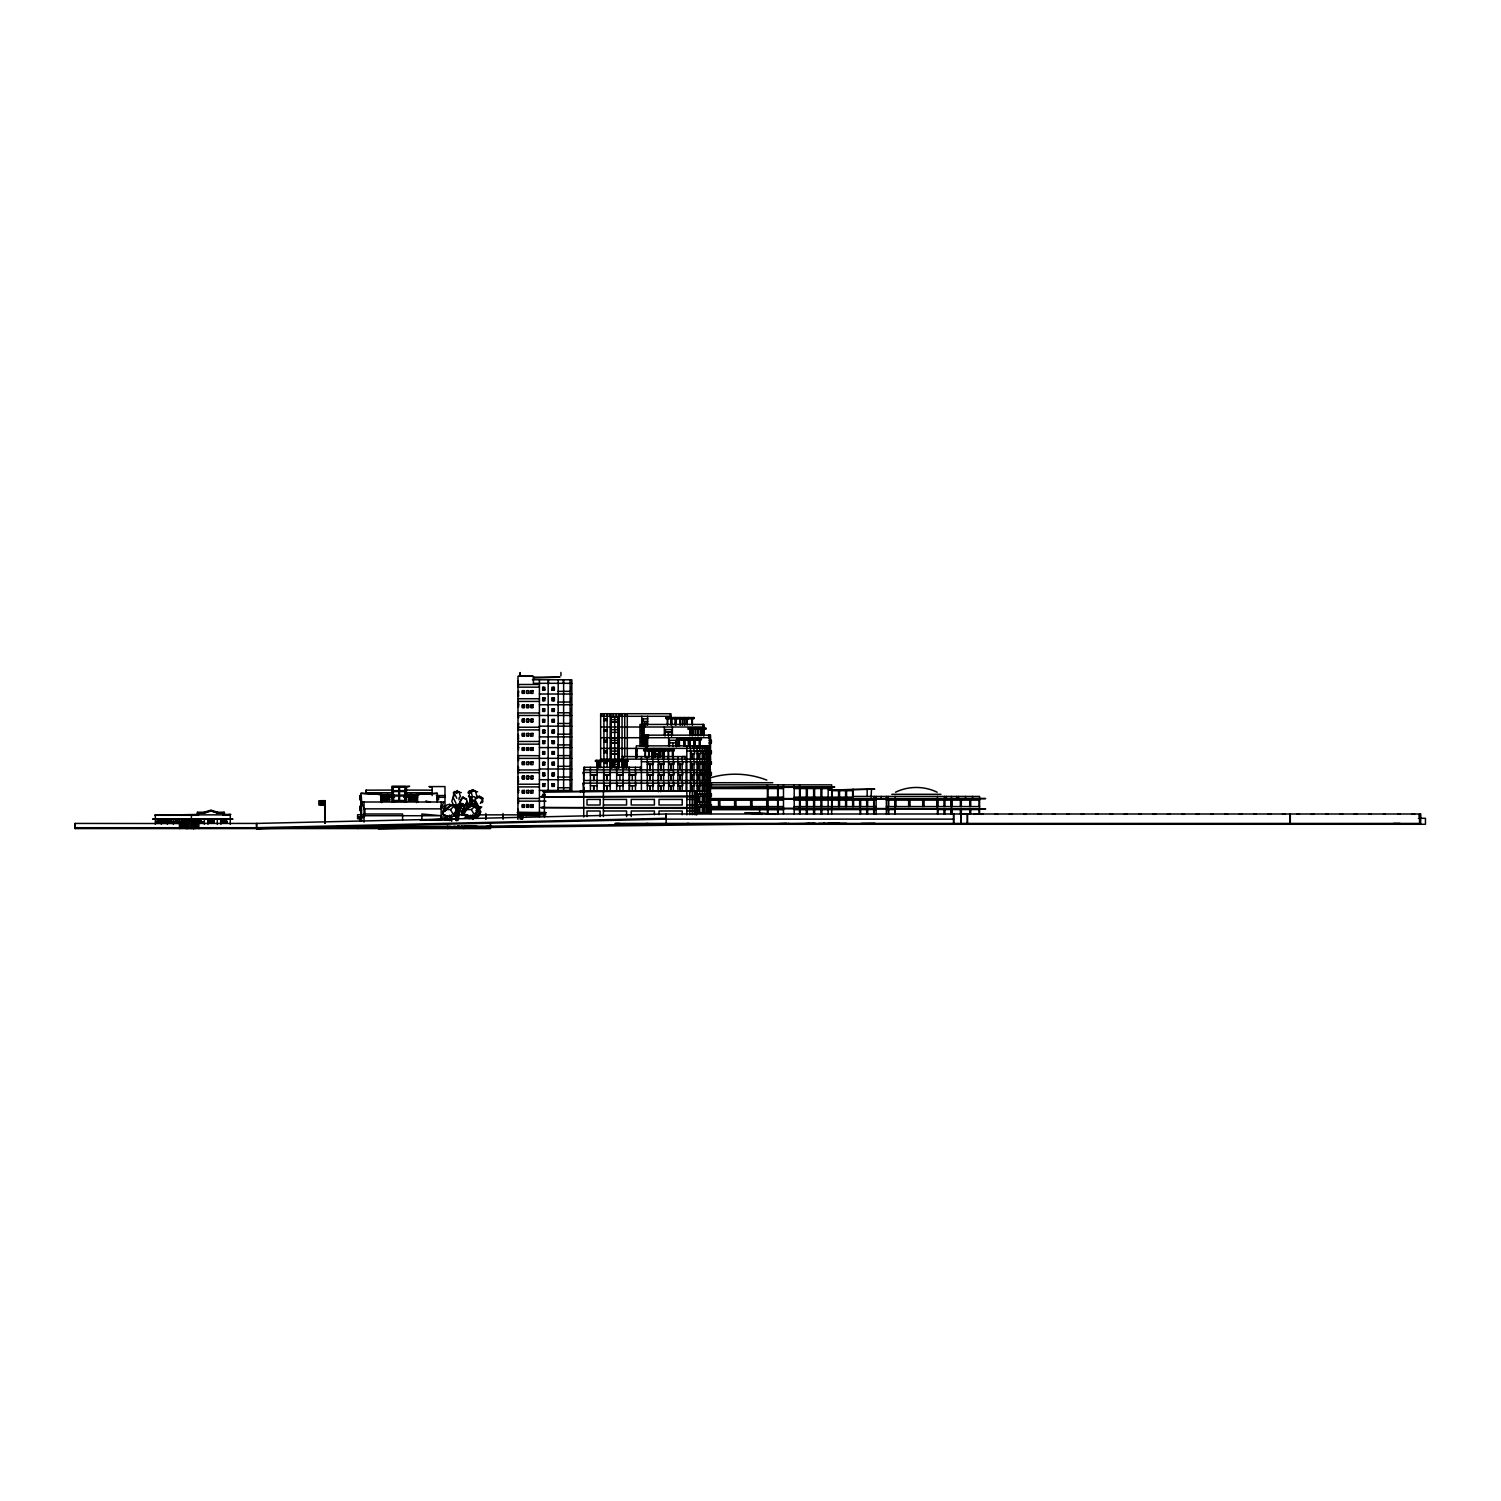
<?xml version="1.0" encoding="UTF-8"?>
<svg xmlns="http://www.w3.org/2000/svg" width="1501" height="1501" viewBox="0 0 1501 1501"><rect width="100%" height="100%" fill="white"/><g stroke="black" fill="none" stroke-linecap="round" stroke-linejoin="round"><path stroke-width="1.5" d="M361.009 816.994L361.009 821.272L361.009 793.316L380.729 794.442L361.009 793.316M472.684 819.358L472.684 818.158M636.311 756.579L636.311 748.436M669.502 745.866L669.502 740.293M672.992 746.56L672.804 742.957M686.82 745.866L686.858 814.855M689.803 748.436L689.803 745.866M690.516 745.866L690.385 791.721M693.181 748.436L693.181 745.866M693.931 745.866L693.931 751.007M696.258 748.436L696.258 745.866M697.027 745.866L697.027 812.698L710.592 812.698L710.592 807.144M698.997 748.436L698.997 745.866M699.785 745.866L699.785 751.007M702.243 745.866L702.318 812.698M703.519 748.436L703.519 745.866M704.344 745.866L704.344 751.007M705.264 748.436L705.264 745.866M706.108 745.866L706.183 812.698M706.671 748.436L706.671 745.866M708.585 812.698L708.585 745.866L636.311 745.866L636.311 757.386M845.588 797.144L845.588 790.689M846.564 797.144L846.564 790.689M449.587 816.112L449.512 820.296L446.548 818.927L448.33 820.053M448.386 827.37L451.013 827.464C450.037 827.145 449.099 826.882 449.324 827.445L448.255 827.483L449.643 826.676M469.25 794.742L471.089 805.605L470.695 797.294L471.464 804.405L476.736 804.104M467.374 826.113L467.58 827.633C477.487 826.732 456.904 827.764 474.147 826.601M470.582 818.383L470.47 816.112M472.759 818.064L472.552 815.324L472.965 819.077L473.078 817.801M456.135 805.174L455.966 820.503M468.593 795.849L471.145 800.146L473.171 801.084L475.573 799.376L474.841 796.9L472.383 796.637L471.389 792.922L469.794 792.528M470.92 816.657L470.939 818.627M472.327 816.657L472.346 815.081M181.096 825.081L183.722 824.612M183.929 824.912L180.683 824.687M472.215 805.605L470.995 797.294L471.914 804.367L474.916 803.936L471.933 804.217L470.92 797.294M185.223 825.906L183.535 825.531M457.542 804.761L456.548 806.525L457.261 805.136M471.52 804.611L471.483 805.681L471.464 804.405M179.951 823.542L75.05 823.43L75.05 828.571L490.489 828.571L490.489 824.274M185.223 826.225L179.707 826.376L185.28 825.775M180.458 823.711L181.977 823.824M184.435 823.542L185.411 823.993M453.602 806.675L450.469 809.546L443.958 809.602L446.51 805.099L449.531 804.405L453.959 805.474L456.679 808.007L454.559 815.925L450.413 817.013L449.906 815.587L449.662 817.351M470.901 816.863L470.807 815.587L470.545 817.351M182.184 825.156L183.31 825.1M449.662 827.558L449.324 826.319L450.488 826.432M471.239 827.201L473.753 826.394L472.796 827.483C468.819 829.79 469.1 825.212 467.693 827.276L471.764 827.351L469.213 827.314M472.44 826.507L470.282 827.257C467.599 828.458 471.464 825.156 470.207 827.445L469.138 827.483L473.115 827.37M181.696 826.507L179.782 825.906L180.871 826.488M182.728 826.432L183.966 826.507M473.096 815.7L473.096 818.289M181.283 826.413L182.465 825.7M473.509 818.158L473.303 816.375M450.056 820.54L450.094 815.587M469.325 816.844L469.269 815.587M456.492 820.503L455.816 804.63M449.906 815.437L449.793 819.508M470.657 818.139L470.789 815.437M469.081 815.587L469.213 818.627M449.587 815.456L449.906 815.587M470.47 815.456L470.807 815.587M182.934 823.542L184.06 823.43L181.377 823.768M183.497 826.394L183.891 825.85M582.313 791.89L584.358 787.95M996.364 814.274L997.414 814.274M1010.548 814.274L1011.787 814.274M1283.693 814.105L1284.931 814.274M1341.387 814.274L1342.438 814.274M1369.963 814.105C1373.434 814.18 1366.66 813.73 1370.15 814.274M1384.335 814.105C1387.806 814.18 1381.033 813.73 1384.541 814.274M1398.726 814.105L1399.945 814.105M471.445 804.255L470.695 797.294L471.445 804.123L474.748 806.356M470.076 797.932L470.32 804.048L469.025 805.568L466.811 800.577M468.819 817.351L468.912 816.112M458.95 799.827L459.344 797.312M471.108 817.163L470.864 815.944M458.706 812.041L458.555 809.696L457.861 811.609L458.706 812.041L460.601 806.825M457.148 807.538L458.274 805.455L456.867 806.018L457.148 807.538L459.137 809.977M458.274 811.985L457.242 812.716M472.721 817.088L472.815 815.831L474.072 816.657M477.581 808.007L475.442 815.925L471.295 817.013L463.621 814.611L466.83 809.245L471.07 806.131L474.841 805.474L478.444 810.277L476.643 814.049M455.666 809.208L456.904 807.444M454.522 804.78L454.071 806.412L459.156 803.767L461.445 798.964M455.422 808.776L453.959 805.474L450.187 806.131L443.302 812.322L442.739 814.611L450.413 817.013L442.739 814.611L443.302 809.677L445.009 810.465M461.801 811.966L462.458 809.677L461.895 814.611L469.569 817.013L465.085 814.63M463.621 814.611L464.184 809.677L465.892 810.465M455.366 804.892L454.071 806.412L451.857 801.421L454.54 791.609L458.874 791.571L460.563 796.918M454.559 815.925L455.722 812.022M475.442 815.925L477.205 810.071L478.444 810.277L475.948 810.465M474.485 806.675L471.352 809.546L464.841 809.602L467.393 805.099L470.413 804.405L474.841 805.474L476.305 808.776M467.58 827.633L468.481 826.469M457.355 820.503C459.193 806.581 464.147 794.348 457.899 820.503M455.629 804.536L456.679 816.188L461.032 806.881M474.973 807.669L475.536 805.981M473.397 817.201L477.524 817.032L479.419 811.647L480.676 811.853L478.932 815.756L473.247 816.188M471.145 800.146L472.383 796.637M460.713 799.845L462.702 797.2L466.586 799.001M475.648 799.001L477.637 796.356L481.596 798.945M458.218 814.555C453.433 822.717 468.312 791.102 456.529 816.713L456.548 820.597M457.186 817.463L459.25 810.39L456.679 816.188M456.285 827.201L458.968 825.888M468.481 827.445L467.43 827.483L471.727 825.775M471.239 826.338L474.522 826.244M466.004 803.523L466.736 801.797M480.939 802.66L481.69 800.934M482.309 802.66L483.059 800.934M477.524 817.032L480.676 811.853L479.795 809.508L477.037 805.118L472.59 804.33M457.223 790.483L456.642 791.759L461.276 792.622M472.158 789.62L470.038 792.659M471.595 791.759L472.177 790.483M473.547 789.62L472.946 790.896L477.599 791.778M457.843 827.483L458.799 826.394L452.608 827.614L454.822 826.3M458.049 827.145L458.537 826.132L457.054 826.713M472.796 827.483L473.509 826.132L471.408 827.201L472.534 825.888M472.083 827.651L473.884 826.526M458.518 808.382L459.344 806.788L458.274 805.455M471.427 827.464L473.884 826.619L470.582 826.563L474.466 826.526M468.725 827.708L470.094 827.464M470.451 827.708L471.37 826.432M474.091 802.904L475.629 800.483M465.423 809.508L463.884 811.947L464.672 811.234M473.153 827.107L468.481 827.332L469.457 826.807M463.321 804.423L462.27 805.999L463.997 806.712L466.042 805.268M458.499 810.521L459.4 809.283M460.056 801.759L461.52 804.986L460 802.078L463.134 796.975M479.438 796.112L477.618 798.157M453.546 796.562L454.315 795.586M468.5 796.562L469.269 795.586M442.645 811.966L443.958 810.315M463.528 811.966L464.841 810.315M482.253 799.939L482.984 799.02L481.146 796.956L479.007 796.356M467.956 806.45L461.895 814.611L466.811 814.63L471.295 817.013M456.792 810.277L453.189 814.368L450.469 809.546M478.444 810.277L474.072 814.368L471.352 809.546M469.55 792.228L470.845 790.746M452.627 827.633L455.422 826.638M470.357 825.775L467.543 826.77L470.732 826.845M468.425 827.201L470.451 826.507M465.423 804.198L466.924 802.641M480.358 803.354L481.859 801.778M471.914 826.225L471.652 826.432M454.578 793.466L453.227 793.072L454.54 791.609L456.829 793.016L458.874 791.571M457.73 816.582L456.529 816.713M446.829 817.82L444.652 818.42M466.004 817.82L463.809 818.42M467.73 817.82L465.535 818.42M995.144 814.105L996.364 814.105M1397.675 814.105L1398.726 814.274M467.374 826.957L469.775 826.3M446.285 819.846L447.317 819.508M446.885 807.782L450.187 806.131L449.531 804.405M467.768 807.782L471.07 806.131L470.413 804.405M468.744 826.619L467.58 826.788L470.113 826.619L468.744 826.113M895.534 792.228C908.461 785.886 924.222 785.886 937.168 792.228M456.041 804.536L457.148 815.981M473.19 805.155L474.597 804.611L475.667 805.924M541.974 795.999L544.394 795.136M541.974 807.576L544.394 806.712M204.117 812.285L211.022 810.127L217.551 812.285M204.249 813.148L211.022 811.009L217.439 813.148M324.985 804.93L318.869 805.024L318.869 800.746L324.985 800.652L325.117 823.205M460.207 805.849L463.865 804.817M473.322 805.493L476.98 804.48M709.804 777.987C728.36 772.264 748.774 773.034 766.842 780.126M459.869 805.849L463.734 804.817M472.871 805.493L476.736 804.48M478.65 807.669L481.802 806.938M447.636 818.477L446.022 818.12M468.518 818.477L466.905 818.12M480.433 806.938L477.28 807.669L480.376 807.669M480.451 807.782L478.331 808.27L479.532 808.833M465.666 805.099L468.706 804.405L469.344 806.131M460.207 805.324L463.865 804.611M476.98 804.104L472.252 805.118M454.728 827.445L453.527 827.332L458.443 826.751M463.734 804.611L458.837 804.555M463.115 809.602L465.104 809.245M475.123 816.244L478.932 815.756M809.508 823.28L798.438 824.274L814.33 823.317M429.849 820.315L457.805 819.133M341.834 827.877L333.616 827.708M434.052 820.259L447.88 819.133M960.584 814.349L967.789 813.823M973.586 814.368L980.528 813.823M874.933 823.261L861.161 823.43M437.279 793.316L417.578 794.442L437.279 793.316L437.279 801.966M666.144 819.133L256.465 828.571L666.144 824.274L666.144 813.992L256.465 823.43L256.465 828.571L270.518 827.858M420.355 820.315L443.771 819.133M846.564 823.336L828.008 823.43M456.473 808.382L456.623 806.731M765.022 824.274L786.674 823.298M839.397 823.317L818.477 823.43M457.955 806.844L459.344 806.788M327.481 827.708L357.913 827.126M362.36 827.801L343.879 827.708M399.21 827.764L378.158 827.708M362.491 826.263L327.481 827.07M580.493 792.34L580.455 790.839L583.72 790.746M256.465 828.571L293.352 827.783M431.744 827.783L378.158 828.571L455.403 827.801M490.001 826.938L534.262 826.3M608.824 825.231L639.126 824.781M490.452 827.445L815.887 823.43M687.289 823.43L688.678 823.411M708.585 745.866L707.609 745.866L708.585 748.436M560.924 672.429L560.924 675.863M533.418 677.157L559.986 677.157L533.418 678.02M532.386 679.784L571.825 679.784L571.825 790.427L539.422 790.427M571.825 683.311L533.418 683.311L533.418 676.257L517.995 676.257L517.92 819.415M539.422 684.494L517.995 684.494L518.539 685.619L518.014 680.966M517.995 687.158L539.422 687.158M542.668 687.327L544.901 687.327L544.901 690.01L542.668 690.01L542.668 687.327L542.78 689.916L544.825 689.916M570.924 687.42L570.924 689.916M551.861 690.01L554.357 690.01L554.357 687.327L551.861 687.327L551.88 690.01L554.282 689.916L554.282 687.42M518.858 691.342L518.539 692.468M558.072 691.342L570.099 691.342M528.708 693.368L526.57 693.368L526.57 690.685L528.708 690.685L528.708 693.368L528.54 690.873M539.422 694.025L571.825 694.025M571.318 698.04L570.924 700.629M544.825 698.134L542.743 698.134L542.78 700.629M551.955 698.134L554.282 698.134L554.282 700.629M517.995 698.734L539.422 698.734M517.995 701.417L539.422 701.417M558.072 702.055L570.099 702.055M517.826 704.701L518.858 704.738M539.422 704.738L571.825 704.738M526.738 705.114L528.54 705.114L528.708 707.628L526.57 707.628L526.57 704.945L528.708 704.945L528.54 707.44L526.738 707.44M532.817 705.114L531.035 705.114L531.035 707.44L532.817 707.44M542.668 708.753L544.901 708.753L544.844 711.436L542.668 711.436L542.705 708.753L542.78 711.343M570.924 708.828L570.924 711.343M558.072 712.769L570.099 712.769M539.422 712.975L517.995 712.975L518.539 717.759L518.07 713.256M518.858 715.452L571.825 715.452M600.644 716.296L670.928 716.296M610.232 716.727L618.881 716.727L618.881 767.724M610.607 717.159L618.506 717.159M603.965 718.96L607.042 718.96L605.41 720.499M647.719 718.866L642.447 718.866L642.447 724.439M605.353 719.054L604.04 719.054L604.04 720.405M526.738 719.354L528.54 719.354L528.54 721.7L526.738 721.7M532.817 719.354L531.035 719.354L531.035 721.7L532.817 721.7M542.668 719.467L544.901 719.467L544.844 722.15L542.668 722.15L542.668 719.467L542.78 722.056M570.924 719.542L570.924 722.056M611.151 719.617L618.468 719.617M603.965 720.499L607.042 720.499M642.447 721.437L647.719 721.437M611.113 722L618.468 722M611.113 722.169L618.468 722.169M518.858 723.482L518.539 724.608M558.072 723.482L570.099 723.482M539.422 726.165L571.825 726.165M600.644 727.009L703.856 727.009M517.995 727.235L539.422 727.235M517.995 729.899L539.422 729.899M603.965 729.674L607.042 729.674M611.151 729.692L618.468 729.692M641.471 729.674L642.897 729.674L642.803 731.212L641.471 731.212M570.924 730.255L571.412 732.844M603.965 731.212L607.042 731.212M671.885 732.15L665.168 732.15L671.547 732.244L671.51 735.846M611.113 732.45L618.468 732.282M544.825 732.769L542.743 732.769L542.78 730.255M551.955 732.769L554.282 732.769L554.282 730.255M558.072 734.195L570.099 734.195M644.173 735.152L710.517 735.152L710.517 740.293M539.422 736.878L571.825 736.878M600.644 737.723L710.517 737.723M611.113 737.817L618.468 737.817M646.068 738.154L647.907 738.154M646.105 738.586L647.869 738.586M701.436 739.017L677.439 739.017L677.439 739.955L701.436 739.955L701.323 739.017M709.204 740.293L711.38 740.293L711.38 742.864L708.997 742.957M603.965 740.387L607.042 740.387M611.151 740.406L618.468 740.406M641.471 740.387L642.897 740.387L642.803 741.926L641.471 741.926L642.86 741.832M646.143 740.293L643.347 740.293L643.347 742.864L646.143 742.864M544.901 740.894L542.668 740.894L542.705 743.558L544.901 743.558L544.844 740.894L542.743 740.969L542.78 743.483M551.861 740.894L554.357 740.894L554.357 743.558L551.861 743.558L551.861 740.894L554.282 740.969L554.282 743.483M570.924 740.969L570.924 743.483M517.995 741.475L539.422 741.475M605.353 741.832L604.04 741.832L604.04 740.462M603.965 741.926L607.042 741.926L605.654 741.832L605.597 740.387L605.672 741.832M611.113 742.995L618.468 742.995M676.294 742.864L669.39 742.864L669.39 740.293L676.294 740.293L676.294 746.579M611.113 743.164L618.468 743.164M517.995 744.158L539.422 744.158M558.072 744.909L570.099 744.909M517.826 747.686L518.858 747.592M539.422 747.592L571.825 747.592M526.738 747.854L528.54 747.854L528.54 750.181L526.57 750.35L526.57 747.686L528.708 747.686L528.708 750.35L526.738 750.181M532.817 747.854L531.035 747.854L531.035 750.181L532.817 750.181M611.113 748.361L618.468 748.361M710.161 748.342L600.644 748.436M636.518 748.868L635.786 758.174M647.137 750.387L670.872 750.387M674.249 750.669L643.666 750.669L643.666 749.731L674.249 749.731L674.118 750.669L673.93 749.731M603.965 751.1L607.042 751.1M611.151 751.119L618.468 751.119M654.061 751.007L660.159 751.007L660.102 757.292M686.82 751.007L711.38 751.007L711.38 753.577L708.997 753.671M542.668 751.607L544.901 751.607L544.844 754.271L542.668 754.271L542.668 751.607L542.78 754.196M570.924 751.682L570.924 754.196M603.965 752.639L607.042 752.639M654.061 753.577L660.159 753.577M690.516 753.577L694.663 753.577L694.663 751.007M697.027 753.577L700.573 753.577L700.573 751.007M702.243 753.577L705.151 753.577L705.151 751.007M706.108 753.577L708.359 753.577L708.359 751.007M636.78 754.14L636.874 757.48M518.858 755.622L539.422 755.716M558.072 755.622L570.099 755.622M622.052 756.579L685.413 756.579L685.413 759.15M517.995 758.399L571.825 758.286M600.644 759.15L622.052 759.15M623.234 759.15L710.592 759.15M609.781 761.101L603.271 761.382M612.521 761.101L623.309 761.101M628.018 761.382L595.409 761.382L595.409 760.444L628.018 760.444L627.868 761.382M603.965 761.814L607.042 761.814M611.151 761.833L618.468 761.833M641.415 761.72L711.38 761.72L711.38 764.29L709.204 764.29M528.708 761.926L526.57 761.926L526.57 764.609L528.708 764.609L528.708 761.926L528.54 764.441M605.353 761.889L604.04 761.889L604.077 763.259M605.654 761.889L606.967 761.889M570.924 762.395L570.924 764.91M603.965 763.352L607.042 763.352M626.799 764.29L622.877 764.29L622.877 761.72L626.799 761.72L626.724 768.005M677.889 764.29L682.805 764.29L682.805 761.72M611.113 764.591L618.468 764.422M626.761 764.384L623.59 764.384L623.59 767.292M652.86 764.365L647.325 764.365L653.348 764.29L653.348 761.72M663.573 764.365L658.414 764.365L664.117 764.29L664.117 761.72M673.367 764.365L668.658 764.365L673.968 764.29L673.968 761.72M677.945 764.365L682.148 764.365L682.205 791.29L677.945 791.196L677.889 756.579M707.609 769.863L707.609 764.29L706.127 764.365L708.359 764.29L708.359 761.72M710.161 764.365L710.517 793.86M558.072 766.336L570.099 766.336M641.415 767.292L583.739 767.292L583.739 816.994M539.422 769L571.825 769M517.995 769.975L539.422 769.975M583.739 769.863L710.592 769.863M517.995 772.64L539.422 772.64M583.645 772.602L583.739 774.066M542.668 773.015L544.901 773.015L544.901 775.698L542.668 775.698L542.705 773.015L542.78 775.623L544.825 775.623M570.924 773.109L570.924 775.623M590.4 775.004L597.098 775.004M603.646 775.004L610.344 775.004L610.344 772.433M616.667 775.004L623.271 775.004L623.271 772.433M629.332 775.004L635.767 775.004L635.767 772.433M647.25 775.004L653.348 775.004L653.348 772.433M658.339 775.004L664.117 775.004L664.117 772.433M668.602 775.004L673.968 775.004L673.968 772.433M677.889 775.004L682.805 775.004L682.805 772.433M690.516 775.004L694.663 775.004L694.663 772.433M697.027 775.004L700.573 775.004L700.573 772.433M702.243 775.004L705.151 775.004L705.151 772.433M706.108 775.004L708.359 775.004L708.359 772.433M709.204 775.004L711.38 775.004L711.38 772.433L582.876 772.433L583.739 775.098M590.475 775.079L596.948 775.079M603.721 775.079L610.119 775.079M616.723 775.079L622.971 775.079M629.369 775.079L635.392 775.079M647.325 775.079L652.86 775.079M658.414 775.079L663.573 775.079M668.658 775.079L673.367 775.079M677.945 775.079L682.148 775.079M690.573 775.079L693.95 775.079M697.064 775.079L699.841 775.079M702.262 775.079L704.401 775.079M706.127 775.079L707.59 775.079M551.861 775.698L554.357 775.698L554.357 773.015L551.861 773.015L551.861 775.698L554.282 775.623L554.282 773.109M526.738 776.355L528.54 776.355L528.54 778.681L526.738 778.681M532.817 776.355L531.035 776.355L531.035 778.681L532.817 778.681M558.072 777.049L570.099 777.049M539.422 779.713L571.825 779.713M710.592 780.576L583.645 780.482L583.645 775.004M708.772 782.715L772.771 782.715M544.901 783.728L542.668 783.728L542.705 786.411L544.901 786.411L544.901 783.728L542.743 783.822L542.78 786.336M551.861 783.728L554.357 783.728L554.338 786.411L551.861 786.411L551.88 783.728L554.282 783.822L554.263 786.336M570.924 783.822L570.924 786.336M517.995 784.216L539.422 784.216M583.645 784.685L583.645 783.241M710.029 784.854L831.685 784.854L831.685 813.936M590.4 785.717L597.098 785.717M603.646 785.717L610.344 785.717L610.344 783.147M616.667 785.717L623.271 785.717L623.271 783.147M629.332 785.717L635.767 785.717L635.767 783.147M647.25 785.717L653.348 785.717L653.348 783.147M658.339 785.717L664.117 785.717L664.117 783.147M668.602 785.717L673.968 785.717L673.968 783.147M677.889 785.717L682.805 785.717L682.805 783.147M690.516 785.717L694.663 785.717L694.663 783.147M697.027 785.717L700.573 785.717L700.573 783.147M702.243 785.717L705.151 785.717L705.151 783.147M706.108 785.717L708.359 785.717L708.359 783.147M708.997 785.792L711.38 785.717L711.38 783.147L582.876 783.147L583.645 791.29L710.161 791.196M517.995 786.899L539.422 786.899M709.598 787.012L834.725 787.012L709.598 787.856M558.072 787.744L570.099 787.744M767.912 787.856L777.631 787.856M710.029 788.55L783.484 788.55M794.198 788.55L831.685 788.55M393.431 790.07L365.981 790.164L365.925 792.49M404.857 790.07L432.307 790.164M517.826 790.427L518.858 790.427M831.685 790.689L853.112 790.689M590.475 791.196L596.948 791.196M610.119 791.196L603.721 791.196L603.627 767.292M616.723 791.196L622.971 791.196M635.392 791.196L629.369 791.196L629.632 783.147M658.414 791.196L663.573 791.196M690.573 791.196L693.95 791.196L694.006 764.29L690.573 764.365L694.663 764.29L694.663 761.72M697.064 791.196L699.841 791.196M702.262 791.196L704.401 791.196M706.127 791.196L707.59 791.196L707.609 785.717M393.581 792.734L366.15 792.734L366.15 790.164M404.726 792.734L432.138 792.734M697.027 793.86L711.38 793.86L711.38 796.431L708.997 796.506M891.763 794.292L940.939 794.292M378.59 794.442L393.581 794.442L393.581 802.341M419.717 794.442L404.726 794.442L404.726 802.341M361.009 795.568L359.733 795.568L359.733 799.808L361.441 799.808M380.729 795.568L394.538 795.568M403.75 795.568L417.578 795.568M436.435 795.568L444.99 795.568M380.729 796.431L393.581 796.431M406.433 796.431L417.578 796.431M697.027 796.431L700.573 796.431L700.573 793.86M702.243 796.431L705.151 796.431L705.151 793.86M706.108 796.431L708.359 796.431L708.359 793.86M698.565 796.862L540.754 796.862L698.565 795.999L698.528 801.909L698.246 795.999M767.424 797.144L783.484 797.144M794.198 797.144L852.624 797.144M871.049 797.162L871.537 789.151M359.733 797.294L361.441 797.294L361.441 806.281L359.733 806.281L359.733 810.521L361.441 810.521M380.729 797.463L394.594 797.294M403.713 797.294L417.578 797.444M444.99 797.294L436.847 797.275L436.847 799.808L438.573 799.808L438.573 795.568M539.422 798.457L517.995 798.457L518.539 799.601M709.429 798.57L985.65 798.57L709.598 799.433M389.66 799.17L381.779 799.17L381.779 800.802L389.753 800.877L389.753 799.076L381.704 799.076L381.704 802.679M416.509 799.17L408.628 799.17L408.628 800.802M603.402 799.433L626.574 799.433L626.574 805.005L603.402 805.005M686.858 799.433L696.839 799.433M710.123 800.127L783.484 800.127M794.198 800.127L876.077 800.127M886.284 800.127L979.59 800.127M416.509 800.802L408.553 800.877L408.553 799.076L416.603 799.076L416.603 802.679M381.779 800.971L384.294 800.971M413.995 800.971L416.509 800.971M517.995 801.14L545.989 801.14M393.149 801.365L398.722 801.365M399.585 801.365L405.139 801.365M697.027 802.003L710.592 802.003M361.366 803.598L361.366 799.939M697.027 804.574L711.38 804.574L711.38 807.144L709.204 807.144M526.738 804.836L528.54 804.836L528.54 807.182L526.57 807.35L526.57 804.667L528.708 804.667L528.708 807.35L526.738 807.182M532.817 804.836L531.035 804.836L531.035 807.182L532.817 807.182M686.858 805.005L696.839 805.005M440.712 806.281L444.99 806.281M710.123 806.581L783.484 806.581M794.198 806.581L876.077 806.581M886.359 806.581L979.59 806.581M697.027 807.144L700.573 807.144L700.573 804.574M702.243 807.144L705.151 807.144L705.151 804.574M706.108 807.144L708.359 807.144L708.359 804.574M697.064 807.219L699.841 807.219M702.262 807.219L704.401 807.219M706.127 807.219L707.59 807.219M698.565 807.576L540.754 807.576L698.565 808.42M359.733 808.007L361.441 808.007L361.441 816.994M440.712 808.007L444.99 808.007M710.273 808.007L985.65 808.851L710.029 808.851M710.029 809.714L783.484 809.714M794.198 809.714L876.077 809.546M886.359 809.546L895.271 809.546M937.431 809.546L979.59 809.546M603.402 810.99L626.574 810.99L626.574 816.563M686.858 810.99L696.839 810.99M204.492 812.285L197.306 812.285L197.306 814.424M217.195 812.285L224.362 812.285L224.362 814.424M545.857 812.491L517.151 812.491L545.857 812.923M223.799 812.716L217.326 812.716L210.834 810.578L204.361 812.716L197.888 812.716L198.094 815.287M517.995 812.716L545.857 812.716M759.412 812.81L744.852 812.81L761.87 814.368M198.094 813.148L204.605 813.148M217.082 813.148L223.593 813.148L223.593 815.287M746.504 812.904L759.75 812.904M522.986 813.767L522.78 818.908M533.118 813.767L533.287 814.837M364.03 813.992L402.606 813.992L402.606 819.996M529.628 813.992L529.834 815.343M532.33 814.93L532.611 813.992M361.366 814.311L361.366 808.908M980.547 814.105L983.268 814.274L980.547 814.274M1414.542 814.105L1411.822 814.274L1414.542 814.274M198.451 814.424L154.772 815.287L198.451 815.287L198.451 813.148M223.011 814.424L230.835 814.424L223.011 815.287M522.067 814.63L535.106 814.405M363.242 814.743L357.594 814.743L357.594 818.702L361.872 818.702M453.734 814.855L466.586 814.855M477.28 814.855L545.857 814.855M522.067 815.062L537.639 815.043M525.275 815.475L537.639 815.475M357.594 816.994L361.872 816.994M440.712 816.994L444.99 816.994L444.99 818.702L440.712 818.702M364.03 817.426L361.46 817.426L364.03 815.718L441.163 815.718L421.875 813.992L421.875 819.996M666.144 818.289L256.465 827.708L195.168 827.708M1418.445 818.289L1425.462 818.289L1425.462 824.274L615.166 824.274M152.989 819.096L232.599 819.096L153.121 819.096M152.989 819.19L232.599 819.19M953.491 819.133L665.844 819.133L665.844 813.992L1420.678 813.992L1420.678 824.274M159.838 820.859L156.836 821.704M162.765 820.859L165.861 820.859L162.84 821.704M174.791 821.704L177.887 820.859L174.867 821.704M189.895 820.859L186.893 821.704L189.82 820.859M194.642 820.859L201.153 820.859L194.717 821.629M214.118 820.859L207.607 820.859L214.08 821.704M220.553 820.859L227.026 821.704L220.591 820.859M156.798 821.197L159.8 821.197M162.802 821.197L165.823 821.197M168.825 821.197L171.827 821.197M174.829 821.197L177.85 821.197M180.852 821.197L183.854 821.197M186.856 821.197L189.876 821.197M194.717 821.197L201.078 821.197M207.682 821.197L214.043 821.197M220.628 821.197L226.989 821.197M156.798 821.366L159.8 821.366M162.802 821.366L165.823 821.366M168.825 821.366L171.827 821.366M174.829 821.366L177.85 821.366M180.852 821.366L183.854 821.366M186.856 821.366L189.876 821.366M194.717 821.366L201.078 821.366M207.682 821.366L214.043 821.366M220.628 821.366L226.989 821.366M156.761 821.704L159.763 820.859M171.864 821.704L168.787 820.859L171.789 821.704M156.761 822.567L159.838 822.567M162.765 822.567L165.861 822.567M168.787 822.567L171.864 822.567M174.791 822.567L177.887 822.567M179.482 822.567L186.086 822.567M186.818 822.567L189.895 822.567L189.82 828.571M207.607 822.567L214.118 822.567M220.553 822.567L227.064 822.567M196.293 822.998L195.168 822.998L195.168 828.571M198.826 823.43L256.69 823.43L256.69 828.571M615.166 823.43L1419.552 823.43L1419.552 813.992M179.651 823.786L185.411 823.542M179.688 823.993L180.889 823.861M196.275 824.18L198.001 824.18L198.001 826.526L196.275 826.526L196.275 824.18L196.35 826.526M490.489 825.137L488.782 826M490.489 826L487.075 826L487.075 827.708M447.88 826.432L357.913 826.432L357.913 828.571M487.075 826.845L485.348 827.708M455.441 827.37L458.161 827.37M75.05 827.708L186.086 827.708M446.022 827.708L490.489 827.708M704.344 759.15L706.108 759.15M470.32 804.048L472.233 804.311M477.581 796.806L482.909 798.157M462.627 797.65L466.661 799.808M457.58 811.122L458.912 811.215M468.462 826.469L471.051 826.582M758.755 812.81L775.548 814.349M643.235 824.274L635.43 824.274M636.18 824.274L629.294 824.274M430.412 801.89L425.646 801.215L428.536 802.266M628.957 824.274L623.028 824.274M467.055 817.051L468.012 817.201M465.329 817.051L466.286 817.201M446.172 817.051L447.129 817.201M621.62 824.274L616.648 824.274M615.448 823.505L619.613 823.43M445.684 819.659L446.641 819.865M473.171 806.243L474.147 806.487M448.461 819.827L446.548 818.852L449.906 820.184L450.037 818.12L450.056 820.09M469.532 793.466L468.181 793.072L469.494 791.609L471.727 791.515L468.181 792.228L469.475 790.746L475.198 790.708L476.868 796.074M441.163 818.289L445.441 819.996M475.442 806.544L474.072 805.943L474.597 804.311L475.723 805.174M580.455 790.839L581.394 791.252M474.091 790.802L476.211 791.778M479.701 807.407L480.902 807.97M479.532 807.97L476.117 801.759M464.578 808.833L462.327 808.532L464.053 808.532L463.565 805.662M465.854 817.107L466.83 817.895M479.72 796.918L481.54 798.157M475.16 803.71L476.136 804.461M473.791 803.71L474.766 804.461M459.662 805.174L460.769 806.037M517.995 695.357L518.539 696.333L518.37 692.317M517.995 702.224L518.539 703.181M517.995 727.497L518.539 728.473L518.37 724.458M517.995 734.364L518.539 735.321M517.995 745.078L518.539 746.035M518.014 755.941L518.539 756.748M517.995 759.637L518.539 760.594L518.37 756.579M517.995 766.486L518.539 767.461M517.995 777.199L518.539 778.175M518.014 788.081L518.539 788.888M517.995 791.778L518.539 792.734L518.37 788.719M517.995 809.339L518.539 810.296M518.239 696.014L518.07 691.83M518.014 706.239L518.539 707.046L518.37 703.031M518.239 728.135L518.07 723.97M518.014 738.379L518.539 739.186L518.37 735.152M518.239 745.716L518.539 749.881L517.995 748.924M518.239 760.275L518.07 756.11M518.014 770.52L518.539 771.308L518.37 767.292M518.239 777.856L518.539 782.021L517.995 781.064M518.239 792.415L518.07 788.231M518.014 802.641L518.539 803.448L518.37 799.433M518.239 809.977L518.539 814.161L517.995 813.204M473.209 804.611L474.278 805.924M471.914 804.367L469.963 799.601M474.935 801.215L476.399 803.992M453.321 797.894L456.004 803.279M454.559 793.691L456.829 798.326M471.914 805.605L469.963 800.052M518.07 702.543L518.239 706.727M518.07 734.683L518.239 738.848M518.07 766.823L518.239 770.989M475.01 800.896L476.455 804.142M466.811 801.421L468.293 804.761M463.49 805.549L463.997 806.712M471.108 804.367L469.682 799.601M466.417 808.326L466.905 809.677M445.534 808.326L446.022 809.677M471.427 805.793L469.794 800.108M472.59 799.32L473.171 801.084M468.969 826.394L469.381 827.708M454.015 826.394L454.428 827.708M518.014 745.228L518.239 749.562M518.014 777.368L518.239 781.702M518.014 809.508L518.239 813.842M471.164 816.825L471.37 818.514M469.438 816.825L469.644 818.514M450.281 816.825L450.581 820.296L450.488 818.514M1355.759 814.105L1354.54 814.274M1341.387 814.105L1340.168 814.274M1283.88 814.105L1282.661 814.274M1010.755 814.105L1009.535 814.274M477.037 805.118L477.393 809.095M457.449 810.259L457.692 815.944M471.708 790.671L471.764 792.153M456.773 791.515L456.829 793.016M456.961 806.45L457.223 815.812M457.373 810.352L457.505 816.188M473.322 817.82L473.34 819.021M1420.359 813.992L1420.359 818.289M1419.871 813.992L1419.871 824.274M1419.233 814.687L1419.233 816.563M1399.945 814.274L1397.675 814.274M1400.001 823.43L1393.491 823.43M1355.778 814.274L1357.035 814.274L1354.315 814.105M1342.663 814.105L1339.943 814.105M1328.291 814.274L1325.571 814.105M1328.066 814.274L1325.796 814.274M1313.919 814.274L1311.199 814.274M1313.675 814.274L1311.424 814.274M1299.528 814.105L1296.808 814.274M1299.303 814.274L1297.033 814.274M1290.316 813.992L1290.316 824.274M1290.016 813.992L1290.016 823.43M1285.156 814.274L1282.436 814.105M1270.784 814.105L1268.064 814.274M1270.559 814.274L1268.289 814.274M1256.412 814.105L1253.691 814.105L1256.187 814.274M1242.04 814.274L1239.319 814.105M1241.796 814.274L1239.545 814.274M1227.649 814.274L1224.929 814.105M1227.424 814.274L1225.154 814.274M1213.277 814.105L1210.557 814.274M1213.052 814.274L1210.782 814.274M1198.905 814.274L1196.184 814.274M1198.68 814.274L1196.41 814.274M1184.533 814.274L1181.812 814.274M1184.308 814.274L1182.037 814.274M1170.161 814.105L1167.44 814.274M1169.917 814.274L1167.665 814.274M1155.77 814.105L1153.049 814.274M1155.545 814.274L1153.293 814.274M1141.398 814.105L1138.677 814.274M1141.173 814.274L1138.903 814.274M1127.026 814.105L1124.305 814.274M1126.801 814.274L1124.53 814.274M1112.654 814.105L1109.933 814.274M1112.429 814.274L1110.158 814.274M1098.282 814.105L1095.561 814.105M1098.057 814.274L1095.786 814.274M1083.891 814.274L1081.17 814.274M1083.666 814.274L1081.414 814.274M1069.519 814.105L1066.798 814.274M1069.294 814.274L1067.023 814.274M1055.147 814.105L1052.426 814.105M1054.922 814.274L1052.651 814.274M1040.775 814.105L1038.054 814.105M1040.549 814.274L1038.279 814.274M1026.403 814.274L1023.682 814.274M1026.177 814.274L1023.907 814.274M1012.012 814.274L1009.291 814.274M997.64 814.274L995.144 814.274M979.59 813.842L979.59 796.431L853.112 796.431L853.112 789.151M979.102 800.127L979.102 806.581M979.102 809.546L979.102 813.842M972.554 796.431L972.554 798.57M970.715 800.127L970.715 806.581M970.715 809.546L970.715 813.842M969.721 800.127L969.721 806.581M969.721 809.546L969.721 813.842M967.563 813.992L967.563 824.274M967.263 813.992L967.263 824.274M965.537 796.431L965.537 798.57M961.334 800.127L961.334 806.581M961.334 809.546L961.334 813.842M961.128 813.992L961.128 824.274M960.828 813.992L960.828 824.274M960.359 800.127L960.359 806.581M960.359 809.546L960.359 813.842M958.501 796.431L958.501 798.57M956.625 796.431L956.625 798.57M953.81 813.992L953.81 824.274M953.491 813.992L953.491 824.274M951.972 800.127L951.972 806.581M951.972 809.546L951.972 813.842M951.484 796.431L951.484 813.842M950.996 800.127L950.996 806.581M950.996 809.546L950.996 813.842M946.343 796.431L946.343 798.57M944.955 800.127L944.955 806.581M944.955 809.546L944.955 813.842M944.448 796.431L944.448 799.433M943.96 800.127L943.96 806.581M943.96 809.546L943.96 813.842M937.919 800.127L937.919 806.581M937.919 809.546L937.919 813.842M937.431 796.431L937.431 813.842M936.737 800.127L936.737 806.581M924.072 800.127L924.072 806.581M922.683 800.127L922.683 806.581M910.019 800.127L910.019 806.581M908.63 800.127L908.63 806.581M895.966 800.127L895.966 806.581M895.271 796.431L895.271 813.842M894.784 800.127L894.784 806.581M894.784 809.546L894.784 813.842M888.742 800.127L888.742 806.581M888.742 809.546L888.742 813.842M888.254 796.431L888.254 813.842M886.359 796.431L886.359 813.936M881.218 796.431L881.218 798.57M876.077 796.431L876.077 813.936M874.201 796.431L874.201 813.842M873.695 800.127L873.695 806.581M873.695 809.546L873.695 813.842M867.653 800.127L867.653 806.581M867.653 809.546L867.653 813.842M867.165 789.151L867.165 796.431M866.677 800.127L866.677 806.581M866.677 809.546L866.677 813.842M860.636 800.127L860.636 806.581M860.636 809.546L860.636 813.936M860.148 808.007L860.148 813.936M859.641 800.127L859.641 806.581M853.6 800.127L853.6 806.581M852.624 790.689L852.624 798.57M852.624 800.127L852.624 806.581M846.564 800.127L846.564 806.581M845.588 800.127L845.588 806.581M839.547 790.689L839.547 797.144M839.547 800.127L839.547 806.581M838.571 790.689L838.571 797.144M838.571 800.127L838.571 806.581M832.173 790.689L832.173 797.144M832.173 800.127L832.173 806.581M831.198 788.55L831.198 789.995M828.158 788.55L828.158 797.144M828.158 800.127L828.158 806.581M828.158 809.714L828.158 813.936M823.974 822.998L823.974 824.274M821.873 788.55L821.873 797.144M821.873 800.127L821.873 806.581M821.873 809.714L821.873 813.936M820.897 788.55L820.897 797.144M820.897 800.127L820.897 806.581M820.897 809.714L820.897 813.936M814.593 788.55L814.593 797.144M814.593 800.127L814.593 806.581M814.593 809.714L814.593 813.936M813.617 788.55L813.617 797.144M813.617 800.127L813.617 806.581M813.617 809.714L813.617 813.936M807.313 788.55L807.313 797.144M807.313 800.127L807.313 806.581M807.313 809.714L807.313 813.936M806.337 788.55L806.337 797.144M806.337 800.127L806.337 806.581M806.337 809.714L806.337 813.936M800.033 788.55L800.033 797.144M800.033 800.127L800.033 806.581M800.033 809.714L800.033 813.936M799.545 784.854L799.545 813.936M794.198 784.854L794.198 813.936M788.832 823.205L788.832 824.274M783.484 784.854L783.484 813.936M778.118 784.854L778.118 813.936M777.631 788.55L777.631 797.144M777.631 800.127L777.631 806.581M777.631 809.714L777.631 813.936M767.912 788.55L767.912 797.144M767.912 800.127L767.912 806.581M767.912 809.714L767.912 813.936M767.424 784.854L767.424 813.936M766.73 800.127L766.73 806.581M759.619 808.007L759.619 813.655M752.039 800.127L752.039 806.581M750.65 800.127L750.65 806.581M735.978 800.127L735.978 806.581M734.589 800.127L734.589 806.581M719.898 800.127L719.898 806.581M718.51 800.127L718.51 806.581M711.005 740.293L711.005 742.864M711.005 751.007L711.005 753.577M711.005 761.72L711.005 764.29M711.005 772.433L711.005 775.004M711.005 783.147L711.005 785.717M711.005 793.86L711.005 796.431M711.005 804.574L711.005 807.144M710.949 808.007L710.949 813.655M710.592 742.864L710.517 751.007M710.517 753.577L710.517 761.72M710.517 796.431L710.517 804.574M710.161 735.152L710.161 812.698M709.448 735.152L709.448 812.698M709.298 735.152L709.298 737.723M708.678 735.152L708.678 737.723M707.609 759.15L707.609 753.577L707.515 761.72M707.609 775.004L707.609 780.576M707.609 802.003L707.609 796.431L707.515 804.574M707.515 748.436L707.515 751.007M707.515 764.29L707.515 793.86M706.933 751.007L706.915 759.056M706.933 761.72L706.802 769.769M706.933 772.433L706.933 775.004M706.933 783.147L706.933 785.717M706.933 793.86L706.915 801.909M706.933 804.574L706.933 807.144M706.877 775.079L706.84 780.482M706.877 785.792L706.802 791.196M706.84 807.219L706.877 812.623M705.17 728.304L705.114 729.242M705.151 761.72L705.151 764.29L702.243 764.29L704.401 764.365L704.344 793.86M704.813 729.242L689.559 729.242M704.419 728.304L704.513 729.242M704.419 753.577L704.419 759.15M704.419 764.29L704.419 769.863M704.419 775.004L704.419 780.576M704.419 785.717L704.419 791.29M704.419 796.431L704.419 802.003M704.419 807.144L704.419 812.698M704.119 728.304L704.269 735.603M704.344 753.577L704.344 761.72M704.344 796.431L704.344 804.574M704.344 807.144L704.344 812.698M703.838 735.696L703.856 724.439L639.951 724.439L639.933 746.297M703.556 724.439L703.556 727.009M703.65 728.304L703.706 729.242M703.256 728.961L703.425 735.603M703.312 753.671L703.256 759.056M703.35 764.365L703.387 769.769M703.35 775.079L703.256 780.482M703.312 785.792L703.35 791.196M703.256 796.506L703.387 801.909M703.35 807.219L703.256 812.623M703.05 728.304L703.143 735.603M703.05 751.007L703.05 753.577M703.05 761.72L703.05 764.29M703.05 772.433L703.05 775.004M703.05 783.147L703.05 785.717M703.05 793.86L703.05 796.431M703.05 804.574L703.05 807.144M702.749 724.439L702.749 727.009M702.843 728.304L702.731 729.242M702.524 728.304L702.524 729.242M702.055 728.304L702.055 729.242M701.08 729.242L701.098 735.603M700.817 728.304L700.817 735.603M700.573 761.72L700.573 764.29L697.027 764.29L699.841 764.365L699.785 793.86M700.348 728.304L700.348 729.242M700.348 739.017L700.348 739.955M699.898 739.017L699.766 746.316M699.785 753.577L699.785 761.72M699.785 796.431L699.785 804.574M699.785 807.144L699.86 812.698M699.522 746.316L699.485 739.674L699.372 746.316M698.753 728.304L698.622 735.603M698.284 728.304L698.34 735.603M698.003 728.304L697.89 729.242M697.777 729.242L697.796 735.603M697.721 739.017L697.721 739.955M697.796 751.007L697.796 753.577M697.796 761.72L697.796 764.29M697.796 772.433L697.796 775.004M697.796 783.147L697.796 785.717M697.796 793.86L697.796 796.431M697.796 804.574L697.796 807.144M697.421 728.304L697.515 735.603M697.29 739.017L697.29 739.955M696.952 728.304L696.952 729.242M696.933 739.017L697.139 739.955M696.764 739.017L696.764 739.955M696.839 790.858L696.839 814.705M696.483 728.304L696.483 729.242M696.483 790.858L696.539 814.705M695.545 729.242L695.563 735.603M695.657 790.858L695.657 814.705M695.282 728.304L695.282 735.603M695.319 739.017L695.038 746.316M694.832 728.304L694.832 729.242M694.869 739.017L694.888 746.316M694.438 739.017L694.438 739.955M694.156 739.955L694.306 746.316M694.212 790.858L694.212 814.705M693.912 739.955L694.062 746.316M693.931 753.577L693.931 761.72M693.762 717.591L693.762 718.529M693.424 717.591L693.424 718.529M693.012 717.591L693.012 718.529M693.106 728.304L692.955 735.603M692.636 728.304L692.674 735.603M692.543 739.017L692.543 739.955M692.317 718.529L692.43 724.889M692.355 728.304L692.261 729.242M692.374 739.017L692.374 739.955M692.261 753.671L692.261 759.056M692.261 764.365L692.261 769.769M692.261 775.079L692.336 780.482M692.261 785.792L692.224 814.705M692.055 718.529L692.167 724.889M692.167 729.242L692.186 735.603M692.111 739.017L691.923 739.955M692.186 753.671L692.186 759.056M692.186 764.365L692.186 769.769M692.186 775.079L692.186 780.482M692.186 785.792L692.186 791.196M691.792 728.304L691.905 735.603M691.304 718.529L668.677 718.529M691.361 728.304L691.361 729.242M691.004 739.017L691.004 739.955M691.267 751.007L691.267 753.577M691.267 761.72L691.267 764.29M691.267 772.433L691.267 775.004M691.267 783.147L691.267 785.717M690.929 728.304L690.91 729.242M690.779 739.017L690.779 739.955M690.179 728.304L690.047 735.603M690.047 739.017L689.785 746.316M689.766 728.304L689.766 735.603M689.766 790.858L689.766 814.705M689.616 739.017L689.634 746.316M689.315 728.304L689.315 729.242M689.278 739.955L689.184 746.316M688.809 717.591L688.809 718.529M688.997 739.017L688.865 746.316M688.509 717.591L688.509 718.529M688.603 739.017L688.621 746.316L688.19 739.017M688.396 717.591L688.396 718.529M688.096 717.591L688.096 718.529M687.327 718.247L687.252 724.889L687.139 718.529M687.402 739.017L687.402 739.955M686.97 739.017L686.914 739.955M686.783 739.017L686.783 739.955M686.313 717.591L686.313 718.529M686.557 739.017L686.557 739.955M686.032 717.591L686.032 718.529M686.107 791.29L686.107 756.579L682.148 756.579L682.148 761.72M684.831 717.591L684.831 724.889M684.794 739.017L684.775 746.316M684.456 717.591L684.587 724.889M684.418 739.955L684.531 746.316M684.343 739.017L684.381 746.316M684.043 717.591L684.043 718.529M684.024 739.955L684.024 746.316M683.649 717.591L683.593 718.529M683.593 739.017L683.593 739.955M683.18 717.591L683.18 718.529M683.18 739.017L683.18 739.955M682.899 739.017L682.899 739.955M682.599 724.889L682.599 718.529L682.336 724.889M682.73 739.017L682.73 739.955M682.261 739.017L682.505 739.955M682.223 814.705L682.223 810.99L659.033 810.99L659.033 814.705M681.829 739.017L681.829 739.955M680.891 718.529L680.647 717.591L680.572 718.529M680.216 717.591L680.253 724.889M680.066 764.365L680.141 769.769L679.953 764.365M680.066 780.482L680.141 775.079L679.953 780.482M680.141 785.792L680.066 791.196L679.953 785.792M679.859 717.591L679.991 724.889M679.409 739.955L679.409 746.316M679.278 717.591L679.278 718.529M679.259 739.955L679.165 746.316M678.884 717.591L678.884 718.529M679.015 739.955L679.015 746.316M678.583 739.017L678.583 739.955M678.546 761.72L678.546 764.29M678.546 772.433L678.546 775.004M678.546 783.147L678.546 785.717M678.171 739.017L678.171 739.955M677.645 739.017L677.645 739.955M677.401 717.591L677.401 718.529M677.082 717.591L677.082 718.529M677.157 737.723L677.157 746.185M676.163 717.591L676.032 724.889M676.182 740.293L676.219 746.56M675.806 717.591L675.656 724.889M675.544 718.529L675.394 724.889M675.281 717.591L675.281 724.889M674.793 717.591L674.793 718.529M674.437 717.591L674.437 718.529M673.799 717.591L674.08 718.529M673.78 749.731L673.78 750.669M673.367 756.579L673.367 791.29L668.658 791.196L668.47 750.387M672.861 750.669L672.861 757.029M672.617 750.669L672.711 757.029M672.392 727.009L672.392 735.471M672.467 750.669L672.467 757.029M671.754 717.591L671.81 724.889M671.585 735.865L671.885 729.58L665.131 729.58L665.168 735.865M671.397 717.591L671.566 724.889M670.928 724.983L670.928 713.725L600.644 713.725L600.644 767.724M670.347 713.725L670.347 716.296M670.591 717.591L670.591 718.529M670.234 717.591L670.234 718.529M669.859 749.731L669.859 750.669M669.521 749.731L669.521 750.669M669.202 761.72L669.202 764.29M669.202 772.433L669.202 775.004M669.202 783.147L669.202 785.717M668.47 735.846L668.47 732.244L668.283 735.846M668.658 737.723L668.658 745.866M668.358 750.669L668.452 757.029M668.076 749.731L668.076 750.669M668.02 756.579L668.02 759.15M667.607 718.529L667.607 724.889M667.739 749.731L667.739 750.669M667.476 718.529L667.345 724.889M666.369 717.591L666.369 718.529M666.012 717.591L666.163 718.529M665.431 729.58L665.431 732.15M665.6 749.731L665.6 750.669M665.262 749.731L665.262 750.669M664.324 727.009L664.324 735.584M664.324 749.731L664.192 757.029M663.967 749.731L663.949 757.029M663.686 749.731L663.686 750.669M663.592 756.579L663.63 791.29M663.029 749.731L663.029 759.15M662.71 749.731L662.673 757.029M661.04 764.365L661.078 769.769M661.078 775.079L661.04 780.482M661.078 785.792L661.04 791.196M660.853 748.436L660.853 756.898M660.947 764.365L660.89 769.769M660.89 775.079L660.947 780.482M660.947 785.792L660.684 791.721M659.971 749.731L659.971 750.669M659.633 749.731L659.633 750.669M659.671 751.007L659.671 753.577M659.183 749.731L659.22 757.029M658.864 749.731L659.07 757.029M658.883 761.72L658.883 764.29M658.883 772.433L658.883 775.004M658.883 783.147L658.883 785.717M658.47 764.365L658.47 769.769M658.47 775.079L658.47 780.482M658.47 785.792L658.47 791.196M658.339 756.579L658.301 791.721M657.719 749.731L657.719 750.669M657.419 749.731L657.419 750.669M657.232 753.671L657.382 757.273M655.355 749.731L655.393 757.029L655.036 749.731M654.999 750.669L654.999 757.029M654.549 751.007L654.492 757.292M654.398 814.705L654.398 810.99L631.227 810.99L631.227 816.563M654.117 749.731L654.08 750.669M653.836 748.436L653.836 757.011M653.742 749.731L653.742 750.669M653.367 749.731L653.367 750.669M652.991 749.731L652.991 750.669M652.897 756.579L652.897 791.29L647.325 791.196L647.25 756.579M652.26 750.387L652.428 759.15M652.053 750.387L652.091 757.029M651.847 750.669L651.847 757.029M650.721 749.731L650.721 750.669M650.421 749.731L650.515 750.669M650.214 749.731L650.214 750.669M650.046 764.365L650.139 769.769M650.139 775.079L650.196 780.482M650.139 785.792L650.046 791.196M650.008 764.365L650.008 769.769M650.008 775.079L650.008 780.482M650.008 785.792L650.008 791.196M648.864 750.669L648.864 757.029M648.638 750.669L648.713 757.029M648.357 735.152L648.357 737.723M648.151 823.43L639.876 824.274M647.663 716.296L647.663 724.758M647.513 738.661L647.513 746.766M647.7 761.72L647.7 764.29M647.7 772.433L647.7 775.004M647.7 783.147L647.7 785.717M647.419 735.152L647.4 746.766M647.344 749.731L647.363 750.669M647.137 721.437L647.081 725.152M646.912 738.154L647.062 747.367M647.044 749.731L647.137 750.669M646.875 735.152L646.875 746.56M646.818 756.579L646.818 759.15M646.068 735.152L646.068 747.367M645.317 740.293L645.317 742.864M645.505 750.669L645.355 757.029M645.242 735.152L645.242 737.723M645.186 742.957L645.092 746.56M645.261 750.669L645.111 757.029M644.886 721.531L644.83 725.133M644.68 724.439L644.68 727.009M644.192 724.439L644.098 746.579M644.361 749.731L644.361 750.669M643.967 749.731L643.985 750.669M643.085 718.866L643.085 721.437M642.935 724.439L642.916 746.297M642.503 721.437L642.503 725.133M641.846 716.296L641.846 724.87M641.584 729.749L641.584 731.118M641.584 740.462L641.584 741.832M641.527 724.439L641.509 746.297M641.415 756.579L641.415 791.29M641.021 767.292L641.021 769.863M640.252 767.292L640.252 769.863M636.78 757.48L636.743 749.299L636.011 756.204M635.43 767.292L635.467 791.29M632.277 775.079L632.315 780.482M632.446 785.792L632.277 791.196M629.632 772.433L629.369 780.482M629.294 767.292L629.294 791.29M628.975 767.292L628.975 769.863M627.305 713.725L627.305 757.011M627.193 759.15L627.193 767.611M627.08 760.444L627.08 761.382M626.63 760.444L626.63 761.382M626.311 761.382L626.292 767.743L625.955 760.444M625.804 760.444L625.804 761.382M625.185 764.384L625.166 767.987M624.735 713.725L624.735 757.011M624.228 761.382L624.266 767.743M623.741 760.444L623.984 767.743M623.234 756.579L623.309 761.382M623.234 763.015L623.234 767.292M623.028 767.292L623.046 791.29M622.765 767.292L622.765 769.863M622.202 761.382L622.202 767.743M622.052 713.725L622.052 767.743M621.583 760.444L621.583 761.382M621.133 760.444L621.133 761.382M619.725 713.725L619.725 716.296M619.913 775.079L619.951 780.482M619.782 785.792L619.913 791.196M619.632 760.444L619.481 761.382M619.256 713.725L619.256 767.724M618.45 716.727L618.468 768.043M618.093 717.159L618.093 767.724M617.699 760.444L617.699 761.382M616.892 772.433L616.892 775.004M616.892 783.147L616.892 785.717M616.648 767.292L616.648 791.29M616.348 713.725L616.348 716.296M616.423 767.292L616.423 769.863M615.935 760.444L616.085 761.382M614.697 717.253L614.697 768.043M613.553 760.444L613.553 761.382M613.365 713.725L613.365 716.296M612.84 767.743L612.896 760.444L612.671 767.743M611.395 760.444L611.47 767.743M611.038 717.159L611.151 768.043M610.626 713.725L610.626 716.296M610.663 716.727L610.663 767.724M610.288 713.725L610.175 791.29M609.913 760.444L609.856 767.743M609.594 760.444L609.5 761.382M609.125 760.444L609.125 761.382M607.436 713.725L607.436 716.296M607.136 713.725L607.136 767.724M607.004 775.079L606.986 780.482M607.004 785.792L606.986 791.196M606.817 775.079L606.836 780.482M606.817 785.792L606.836 791.196M606.048 760.444L606.066 761.382M605.672 719.054L605.654 720.405M605.654 729.749L605.672 731.118M605.672 751.175L605.654 752.545L605.597 751.1M605.672 761.889L605.654 763.259M605.597 729.674L605.578 731.212M605.41 761.814L605.597 763.352M604.753 760.444L604.865 761.382M604.171 713.725L604.171 716.296M604.077 729.749L604.04 731.118M604.04 751.175L604.077 752.545M603.909 713.725L603.909 767.724M603.796 772.433L603.74 780.482M603.796 783.147L603.758 791.721M603.665 760.444L603.552 761.382M603.402 790.858L603.402 816.563M602.858 761.382L600.137 761.382M601.676 713.725L601.676 716.296M600.119 816.563L600.119 810.99L587.004 810.99L587.004 816.563M599.631 760.444L599.631 761.382M599.162 760.444L599.105 767.743L598.955 761.382M598.336 761.382L598.355 767.743M598.055 761.382L598.073 767.743M597.229 760.444L597.454 767.743M597.154 761.382L597.042 791.29M596.76 760.444L596.76 761.382M596.385 760.444L596.31 761.382M593.796 775.079L593.796 780.482M593.796 785.792L593.796 791.196M593.627 775.079L593.627 780.482M593.627 785.792L593.627 791.196M590.4 767.292L590.4 791.29M584.583 767.292L584.583 769.863M570.099 679.784L570.099 790.427M563.625 679.784L563.625 790.427M563.363 679.784L563.363 683.311M558.203 679.784L558.072 790.427M554.282 708.828L554.263 711.343M554.282 719.542L554.263 722.056M554.282 751.682L554.263 754.196M554.263 762.395L554.282 764.91M553.212 687.42L553.175 689.916M553.175 698.134L553.212 700.629M553.175 708.828L553.212 711.343M553.175 719.542L553.212 722.056M553.212 730.255L553.175 732.769M553.175 740.969L553.212 743.483M553.175 751.682L553.212 754.196M553.175 762.395L553.212 764.91M553.175 773.109L553.212 775.623M553.175 783.822L553.212 786.336M553.043 687.42L553.025 689.916M553.043 698.134L553.025 700.629M553.043 708.828L553.025 711.343M553.043 719.542L553.025 722.056M553.025 730.255L553.043 732.769M553.025 740.969L553.043 743.483M553.043 751.682L553.025 754.196M553.025 762.395L553.043 764.91M553.043 773.109L553.025 775.623M553.043 783.822L553.025 786.336M548.522 679.784L548.522 683.311M548.184 679.784L548.184 790.427M544.394 790.858L544.394 816.994M543.831 687.42L543.869 689.916M543.869 698.134L543.718 700.629L543.681 698.134M543.831 708.828L543.718 711.343L543.681 708.828M543.831 719.542L543.718 722.056L543.681 719.542M543.831 730.255L543.869 732.769M543.831 740.969L543.718 743.483L543.681 740.969M543.831 751.682L543.869 754.196M543.831 762.395L543.718 764.91L543.681 762.395M543.869 773.109L543.718 775.623L543.681 773.109M543.869 783.822L543.831 786.336M543.869 797.031L543.718 794.536L543.681 797.031M543.681 687.42L543.681 689.916M543.681 730.255L543.681 732.769M543.681 751.682L543.681 754.196M543.681 783.822L543.681 786.336M542.78 762.395L542.78 764.91M542.78 794.536L542.78 797.031M539.422 679.784L539.422 816.994M537.283 813.467L537.283 814.855A27.168 27.168 0 0 0 520.134 814.855M532.574 676.257L518.858 676.257M532.499 813.992L532.574 815.062M531.035 690.873L531.035 693.199M531.035 733.614L531.035 735.94M531.035 762.095L531.035 764.441M531.035 790.595L531.035 792.922M530.697 814.705L530.341 813.767L530.303 814.93M528.54 733.614L528.54 735.94M528.54 790.595L528.54 792.922M526.194 814.405L526.194 815.475M526.1 814.405L526.025 815.475M524.262 690.873L524.262 693.199M524.262 733.614L524.262 735.94M524.262 762.095L524.262 764.441M524.262 790.595L524.262 792.922M522.461 690.873L522.461 693.199M522.461 733.614L522.461 735.94M522.461 762.095L522.461 764.441M522.461 790.595L522.461 792.922M522.273 819.133L522.273 813.992L522.048 819.133M521.279 814.855L521.279 819.133M520.115 675.975L520.115 672.561L519.89 675.975M520.134 813.467L520.134 819.133M518.07 681.116L518.239 685.3M518.07 798.945L518.239 803.129M503.098 814.855L503.098 819.133L503.004 813.467M485.874 813.467L485.949 819.133M485.78 814.855L485.78 819.133M476.736 826L476.736 827.708M475.892 826L475.892 827.708M475.029 826L475.029 827.708M474.166 826L474.166 827.708M469.025 826L469.025 827.708M468.181 826L468.181 827.708M466.455 826L466.455 827.708M465.61 826L465.61 827.708M464.747 826L464.747 827.708M463.884 826L463.884 828.571M462.177 826L462.177 827.708M461.314 826L461.314 827.708M451.595 814.855L451.67 821.272M447.88 826L447.88 828.571M444.99 811.215L444.99 786.58L428.93 786.58L432.138 787.443L432.138 795.568M441.163 802.003L441.163 819.996M417.578 792.734L417.578 802.341M411.143 794.442L411.143 797.369M411.143 799.17L411.312 800.802M410.373 794.442L410.373 797.369M406.433 802.341L406.433 787.181L409.642 786.318L391.874 786.318L391.874 802.341M405.57 801.797L405.57 786.599L392.718 786.599L392.718 801.797M392.643 794.442L392.643 797.369M387.915 794.442L387.915 797.369M387.145 794.442L387.145 797.369M387.145 799.17L387.145 800.802M386.977 799.17L386.977 800.802M384.294 799.17L384.462 800.802M380.898 797.275L380.804 801.872M380.729 792.734L380.729 802.341M364.893 808.851L364.893 815.793M364.03 802.003L364.03 822.135M361.441 818.702L361.441 821.235L359.733 821.235L359.733 816.994M359.302 816.994L359.302 818.702M324.929 800.652L324.929 823.205M323.447 801.084L323.447 805.362M321.927 801.084L321.927 805.362M320.407 800.746L320.407 805.024M230.272 824.274L230.272 814.855L155.335 814.855L155.335 824.274M224.005 812.285L223.799 814.855M223.236 813.148L223.236 815.287M220.928 819.996L220.928 824.274M217.326 819.133L217.307 824.274M207.964 819.996L207.964 824.274M204.361 819.133L204.361 824.274M198.826 822.567L198.826 828.571M197.682 812.285L197.682 814.424M197.213 824.255L197.213 826.451L197.063 824.255M195.168 822.567L203.836 822.135L194.642 822.567L194.68 826.845M194.717 822.661L194.755 826.77M194.192 819.902L194.079 828.571M193.76 819.902L193.723 828.571M193.254 819.902L193.31 828.571M192.935 819.996L192.935 828.571M191.415 814.855L191.415 828.571M188.357 822.661L188.282 828.477M187.7 819.902L187.587 828.571M186.762 819.902L186.874 828.571M185.974 819.902L186.086 828.571M185.636 822.698L185.636 827.576M185.392 819.996L185.617 827.708M179.951 822.567L179.726 828.571M179.388 819.133L179.482 827.708M173.365 819.133L173.365 824.274M167.362 819.133L167.362 824.274M161.339 819.133L161.339 824.274M75.275 823.43L75.275 828.571M449.606 818.514L449.606 820.447L449.643 818.458M459.85 809.395L459.381 811.403L459.85 809.395M443.733 802.003L441.163 808.851L364.03 808.851L361.46 802.003L443.733 802.003M321.345 802.979L322.884 803.917L321.927 801.89L321.345 802.979M462.646 803.56L459.963 805.512L462.646 803.56M524.431 690.685L522.292 690.685L522.292 693.368L524.431 693.368L524.431 690.685M533.005 690.685L530.847 690.685L530.847 693.368L533.005 693.368L533.005 690.685M544.901 698.04L542.668 698.04L542.668 700.723L544.901 700.723L544.901 698.04M554.357 698.04L551.861 698.04L551.861 700.723L554.357 700.723L554.357 698.04M524.431 704.945L522.292 704.945L522.292 707.628L524.431 707.628L524.431 704.945M533.005 704.945L530.847 704.945L530.847 707.628L533.005 707.628L533.005 704.945M524.262 705.114L522.461 705.114L522.461 707.44L524.262 707.44L524.262 705.114M554.357 708.753L551.861 708.753L551.861 711.436L554.357 711.436L554.338 708.753M694.006 717.591L665.862 717.591L665.862 718.529L694.006 718.529L694.006 717.591M524.431 719.185L522.292 719.185L522.292 721.868L524.431 721.868L524.431 719.185M528.708 719.185L526.57 719.185L526.57 721.868L528.708 721.868L528.708 719.185M533.005 719.185L530.847 719.185L530.847 721.868L533.005 721.868L533.005 719.185M524.262 719.354L522.461 719.354L522.461 721.7L524.262 721.7L524.262 719.354M554.357 719.467L551.861 719.467L551.861 722.15L554.357 722.15L554.357 719.467M706.014 728.304L688.002 728.304L688.002 729.242L706.014 729.242L706.014 728.304M544.901 730.18L542.668 730.18L542.668 732.844L544.901 732.844L544.844 730.18M554.357 730.18L551.861 730.18L551.88 732.844L554.357 732.844L554.357 730.18M524.431 733.426L522.292 733.426L522.292 736.109L524.431 736.109L524.431 733.426M528.708 733.426L526.57 733.426L526.57 736.109L528.708 736.109L528.708 733.426M533.005 733.426L530.847 733.426L530.847 736.109L533.005 736.109L533.005 733.426M524.431 747.686L522.292 747.686L522.292 750.35L524.431 750.35L524.431 747.686M533.005 747.686L530.847 747.686L530.847 750.35L533.005 750.35L533.005 747.686M524.262 747.854L522.461 747.854L522.461 750.181L524.262 750.181L524.262 747.854M554.357 751.607L551.861 751.607L551.861 754.271L554.357 754.271L554.338 751.607M618.468 753.708L611.113 753.708L618.468 753.877M524.431 761.926L522.292 761.926L522.292 764.609L524.431 764.609L524.431 761.926M533.005 761.926L530.847 761.926L530.847 764.609L533.005 764.609L533.005 761.926M544.901 762.32L542.668 762.32L542.668 764.985L544.901 764.985L544.844 762.32M554.357 762.32L551.861 762.32L551.88 764.985L554.357 764.985L554.338 762.32M524.431 776.167L522.292 776.167L522.292 778.85L524.431 778.85L524.431 776.167M528.708 776.167L526.57 776.167L526.57 778.85L528.708 778.85L528.708 776.167M533.005 776.167L530.847 776.167L530.847 778.85L533.005 778.85L533.005 776.167M524.262 776.355L522.461 776.355L522.461 778.681L524.262 778.681L524.262 776.355M398.722 787.012L393.149 787.012L393.149 790.652L398.722 790.652L398.722 787.012M405.139 787.012L399.585 787.012L399.585 790.652L405.139 790.652L405.139 787.012M874.576 789.151L828.665 789.995L874.576 789.151M524.431 790.427L522.292 790.427L522.292 793.091L524.431 793.091L524.431 790.427M528.708 790.427L526.57 790.427L526.57 793.091L528.708 793.091L528.708 790.427M533.005 790.427L530.847 790.427L530.847 793.091L533.005 793.091L533.005 790.427M697.702 790.858L543.174 791.721L697.702 790.858M398.722 791.515L393.149 791.515L393.149 795.155L398.722 795.155L398.722 791.515M405.139 791.515L399.585 791.515L399.585 795.155L405.139 795.155L405.139 791.515M544.901 794.442L542.668 794.442L542.668 797.125L544.901 797.125L544.844 794.442M398.722 796.018L393.149 796.018L393.149 800.502L398.722 800.502L398.722 796.018M405.139 796.018L399.585 796.018L399.585 800.502L405.139 800.502L405.139 796.018M600.119 799.433L587.004 799.433L587.004 805.005L600.119 805.005L600.119 799.433M654.398 799.433L631.227 799.433L631.227 805.005L654.398 805.005L654.398 799.433M682.223 799.433L659.033 799.433L659.033 805.005L682.223 805.005L682.223 799.433M524.431 804.667L522.292 804.667L522.292 807.35L524.431 807.35L524.431 804.667M533.005 804.667L530.847 804.667L530.847 807.35L533.005 807.35L533.005 804.667M524.262 804.836L522.461 804.836L522.461 807.182L524.262 807.182L524.262 804.836M536.908 814.405L536.739 815.475L536.814 814.405M183.891 820.859L180.814 821.704L183.816 820.859M707.609 812.698L707.609 807.144L707.515 812.698M698.528 759.056L698.528 753.671L698.378 759.056M698.528 769.769L698.528 764.365L698.453 769.769M698.528 780.482L698.528 775.079L698.434 780.482M698.528 791.196L698.528 785.792L698.434 791.196M698.528 812.623L698.528 807.219L698.378 812.623M670.985 769.769L671.041 764.365L670.928 769.769M671.041 780.482L670.985 775.079L670.928 780.482M670.985 791.196L671.097 785.792L670.928 791.196M642.259 731.212L642.259 729.674L642.109 731.212M642.259 741.926L642.259 740.387L642.184 741.926M531.542 815.343L531.542 814.405L531.373 815.343M413.995 800.802L413.995 799.17L413.826 800.802"/></g></svg>
